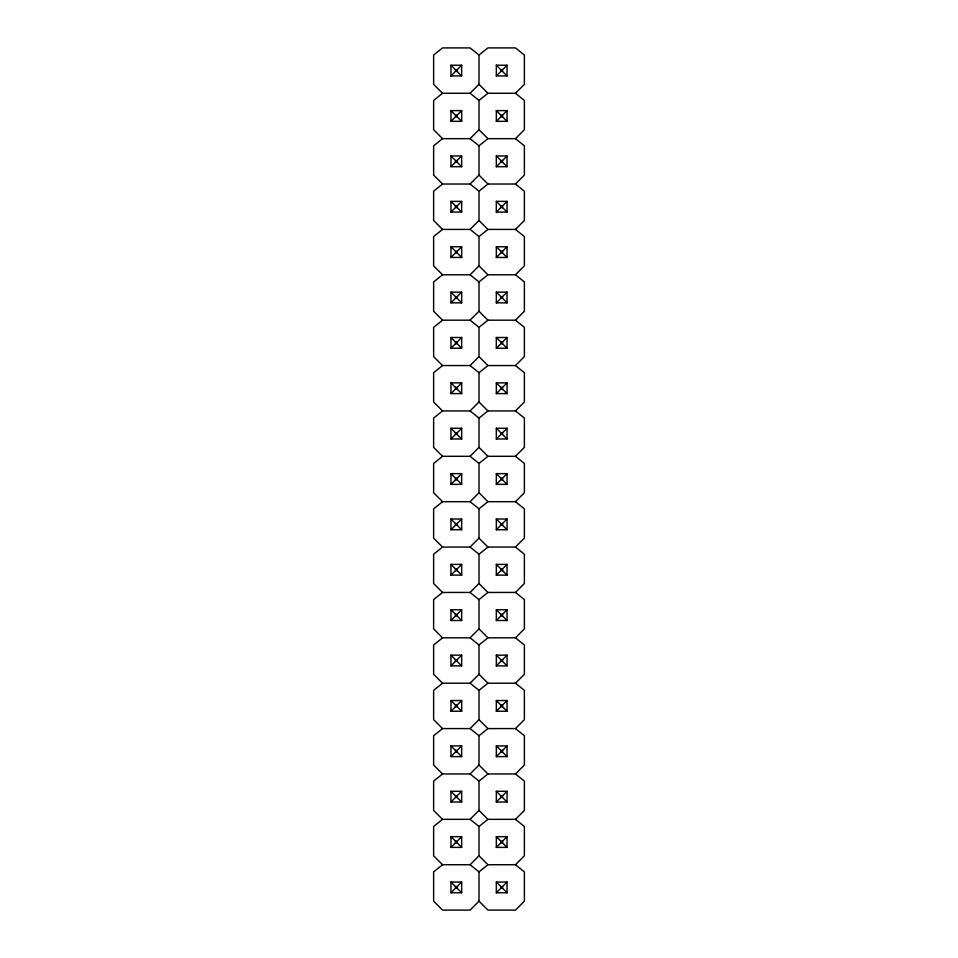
<?xml version="1.0" encoding="UTF-8"?>
<svg xmlns="http://www.w3.org/2000/svg" width="958" height="958" viewBox="0 0 958 958"><rect width="100%" height="100%" fill="white"/><g stroke="black" fill="none" stroke-linecap="round" stroke-linejoin="round"><path stroke-width="1.44" d="M450.955 75.945L455.493 71.407L457.134 71.407L461.672 75.945L450.955 75.945L450.955 65.228L461.672 65.228L461.672 75.945M450.955 65.228L455.493 69.766L457.134 69.766L461.672 65.228M442.548 138.659L433.627 129.725L433.627 100.422L442.548 93.273L470.067 93.273L479 84.352L479 55.049L487.933 47.9L515.452 47.9L524.373 55.049L524.373 84.352L515.452 93.273L487.933 93.273L479 100.422L479 129.725L470.067 138.659L442.548 138.659L433.627 145.808L433.627 175.098L442.548 184.032L470.067 184.032L479 191.181L479 220.484L470.067 229.417L442.548 229.417L433.627 236.566L433.627 265.857L442.548 274.79L470.067 274.79L479 281.939L479 311.242L470.067 320.176L442.548 320.176L433.627 327.325L433.627 356.615L442.548 365.549L470.067 365.549L479 372.698L479 402.001L470.067 410.934L442.548 410.934L433.627 418.083L433.627 447.374L442.548 456.307L470.067 456.307L479 463.456L479 492.759L470.067 501.693L442.548 501.693L433.627 508.842L433.627 538.133L442.548 547.066L470.067 547.066L479 554.215L479 583.518L470.067 592.451L442.548 592.451L433.627 599.588L433.627 628.891L442.548 637.824L470.067 637.824L479 644.974L479 674.276L470.067 683.21L442.548 683.21L433.627 690.347L433.627 719.65L442.548 728.583L470.067 728.583L479 735.732L479 765.035L487.933 773.968L515.452 773.968L524.373 781.105L524.373 810.408L515.452 819.341L487.933 819.341L479 826.491L479 855.793L487.933 864.727L515.452 864.727L524.373 871.864L524.373 901.167L515.452 910.1L487.933 910.1L479 901.167L479 871.864L487.933 864.727M450.955 121.331L455.493 116.792L457.134 116.792L461.672 121.331L450.955 121.331L450.955 110.613L461.672 110.613L461.672 121.331M450.955 110.613L455.493 115.152L457.134 115.152L461.672 110.613M496.328 75.945L500.866 71.407L502.507 71.407L507.045 75.945L496.328 75.945L496.328 65.228L507.045 65.228L507.045 75.945M496.328 65.228L500.866 69.766L502.507 69.766L507.045 65.228M450.955 166.704L455.493 162.165L457.134 162.165L461.672 166.704L450.955 166.704L450.955 155.986L461.672 155.986L461.672 166.704M450.955 155.986L455.493 160.525L457.134 160.525L461.672 155.986M496.328 121.331L500.866 116.792L502.507 116.792L507.045 121.331L496.328 121.331L496.328 110.613L507.045 110.613L507.045 121.331M496.328 110.613L500.866 115.152L502.507 115.152L507.045 110.613M470.067 184.032L479 175.098L479 145.808L487.933 138.659L515.452 138.659L524.373 145.808L524.373 175.098L515.452 184.032L487.933 184.032L479 191.181M515.452 138.659L524.373 129.725L524.373 100.422L515.452 93.273M450.955 212.089L455.493 207.551L457.134 207.551L461.672 212.089L450.955 212.089L450.955 201.372L461.672 201.372L461.672 212.089M450.955 201.372L455.493 205.91L457.134 205.91L461.672 201.372M496.328 166.704L500.866 162.165L502.507 162.165L507.045 166.704L507.045 155.986L496.328 155.986L496.328 166.704L507.045 166.704M496.328 155.986L500.866 160.525L502.507 160.525L507.045 155.986M450.955 257.462L455.493 252.924L457.134 252.924L461.672 257.462L450.955 257.462L450.955 246.745L461.672 246.745L461.672 257.462M450.955 246.745L455.493 251.283L457.134 251.283L461.672 246.745M496.328 212.089L500.866 207.551L502.507 207.551L507.045 212.089L496.328 212.089L496.328 201.372L507.045 201.372L507.045 212.089M496.328 201.372L500.866 205.91L502.507 205.91L507.045 201.372M470.067 274.79L479 265.857L479 236.566L487.933 229.417L515.452 229.417L524.373 236.566L524.373 265.857L515.452 274.79L487.933 274.79L479 281.939M515.452 229.417L524.373 220.484L524.373 191.181L515.452 184.032M450.955 302.848L455.493 298.309L455.493 296.657L450.955 292.13L461.672 292.13L461.672 302.848L450.955 302.848L450.955 292.13M455.493 296.657L457.134 296.657L461.672 292.13M496.328 257.462L500.866 252.924L502.507 252.924L507.045 257.462L496.328 257.462L496.328 246.745L507.045 246.745L507.045 257.462M496.328 246.745L500.866 251.283L502.507 251.283L507.045 246.745M450.955 348.221L455.493 343.683L455.493 342.042L450.955 337.503L461.672 337.503L461.672 348.221L450.955 348.221L450.955 337.503M455.493 342.042L457.134 342.042L461.672 337.503M496.328 302.848L500.866 298.309L500.866 296.657L496.328 292.13L507.045 292.13L507.045 302.848L496.328 302.848L496.328 292.13M500.866 296.657L502.507 296.657L507.045 292.13M470.067 365.549L479 356.615L479 327.325L470.067 320.176M479 327.325L487.933 320.176L515.452 320.176L524.373 311.242L524.373 281.939L515.452 274.79M450.955 393.606L455.493 389.068L455.493 387.415L450.955 382.877L461.672 382.877L461.672 393.606L450.955 393.606L450.955 382.877M455.493 387.415L457.134 387.415L461.672 382.877M496.328 348.221L500.866 343.683L500.866 342.042L496.328 337.503L507.045 337.503L507.045 348.221L496.328 348.221L496.328 337.503M500.866 342.042L502.507 342.042L507.045 337.503M479 372.698L487.933 365.549L515.452 365.549L524.373 356.615L524.373 327.325L515.452 320.176M450.955 438.98L455.493 434.441L457.134 434.441L461.672 438.98L450.955 438.98L450.955 428.262L461.672 428.262L461.672 438.98M450.955 428.262L455.493 432.8L457.134 432.8L461.672 428.262M496.328 393.606L500.866 389.068L500.866 387.415L496.328 382.877L507.045 382.877L507.045 393.606L496.328 393.606L496.328 382.877M500.866 387.415L502.507 387.415L507.045 382.877M470.067 456.307L479 447.374L479 418.083L487.933 410.934L515.452 410.934L524.373 418.083L524.373 447.374L515.452 456.307L487.933 456.307L479 463.456M515.452 410.934L524.373 402.001L524.373 372.698L515.452 365.549M450.955 484.365L455.493 479.826L457.134 479.826L461.672 484.365L461.672 473.635L450.955 473.635L450.955 484.365L461.672 484.365M450.955 473.635L455.493 478.174L457.134 478.174L461.672 473.635M496.328 438.98L500.866 434.441L502.507 434.441L507.045 438.98L507.045 428.262L496.328 428.262L496.328 438.98L507.045 438.98M496.328 428.262L500.866 432.8L502.507 432.8L507.045 428.262M450.955 529.738L455.493 525.2L457.134 525.2L461.672 529.738L450.955 529.738L450.955 519.02L461.672 519.02L461.672 529.738M457.134 525.2L457.134 523.559L461.672 519.02M496.328 484.365L500.866 479.826L502.507 479.826L507.045 484.365L507.045 473.635L496.328 473.635L496.328 484.365L507.045 484.365M496.328 473.635L500.866 478.174L502.507 478.174L507.045 473.635M470.067 547.066L479 538.133L479 508.842L487.933 501.693L515.452 501.693L524.373 508.842L524.373 538.133L515.452 547.066L487.933 547.066L479 554.215M515.452 501.693L524.373 492.759L524.373 463.456L515.452 456.307M450.955 575.123L455.493 570.585L457.134 570.585L461.672 575.123L450.955 575.123L450.955 564.394L461.672 564.394L461.672 575.123M457.134 570.585L457.134 568.932L461.672 564.394M496.328 529.738L500.866 525.2L500.866 523.559L496.328 519.02L507.045 519.02L507.045 529.738L496.328 529.738L496.328 519.02M500.866 523.559L502.507 523.559L507.045 519.02M450.955 620.497L455.493 615.958L457.134 615.958L461.672 620.497L450.955 620.497L450.955 609.779L461.672 609.779L461.672 620.497M450.955 609.779L455.493 614.317L457.134 614.317L461.672 609.779M496.328 575.123L500.866 570.585L500.866 568.932L496.328 564.394L507.045 564.394L507.045 575.123L496.328 575.123L496.328 564.394M500.866 568.932L502.507 568.932L507.045 564.394M470.067 637.824L479 628.891L479 599.588L487.933 592.451L515.452 592.451L524.373 599.588L524.373 628.891L515.452 637.824L487.933 637.824L479 644.974M515.452 592.451L524.373 583.518L524.373 554.215L515.452 547.066M450.955 665.87L455.493 661.343L457.134 661.343L461.672 665.87L461.672 655.152L450.955 655.152L450.955 665.87L461.672 665.87M450.955 655.152L455.493 659.691L457.134 659.691L461.672 655.152M496.328 620.497L500.866 615.958L502.507 615.958L507.045 620.497L507.045 609.779L496.328 609.779L496.328 620.497L507.045 620.497M496.328 609.779L500.866 614.317L502.507 614.317L507.045 609.779M450.955 711.255L455.493 706.717L457.134 706.717L461.672 711.255L450.955 711.255L450.955 700.538L461.672 700.538L461.672 711.255M450.955 700.538L455.493 705.076L457.134 705.076L461.672 700.538M496.328 665.87L500.866 661.343L502.507 661.343L507.045 665.87L496.328 665.87L496.328 655.152L507.045 655.152L507.045 665.87M496.328 655.152L500.866 659.691L502.507 659.691L507.045 655.152M470.067 728.583L479 719.65L479 690.347L487.933 683.21L515.452 683.21L524.373 690.347L524.373 719.65L515.452 728.583L487.933 728.583L479 735.732M515.452 683.21L524.373 674.276L524.373 644.974L515.452 637.824M450.955 756.628L455.493 752.09L455.493 750.449L450.955 745.911L461.672 745.911L461.672 756.628L450.955 756.628L450.955 745.911M455.493 750.449L457.134 750.449L461.672 745.911M496.328 711.255L500.866 706.717L502.507 706.717L507.045 711.255L496.328 711.255L496.328 700.538L507.045 700.538L507.045 711.255M496.328 700.538L500.866 705.076L502.507 705.076L507.045 700.538M479 826.491L470.067 819.341L442.548 819.341L433.627 810.408L433.627 781.105L442.548 773.968L470.067 773.968L479 765.035M450.955 802.014L455.493 797.475L457.134 797.475L461.672 802.014L461.672 791.296L450.955 791.296L450.955 802.014L461.672 802.014M450.955 791.296L455.493 795.835L457.134 795.835L461.672 791.296M496.328 756.628L500.866 752.09L500.866 750.449L496.328 745.911L507.045 745.911L507.045 756.628L496.328 756.628L496.328 745.911M500.866 750.449L502.507 750.449L507.045 745.911M470.067 819.341L479 810.408L479 781.105L487.933 773.968M515.452 773.968L524.373 765.035L524.373 735.732L515.452 728.583M450.955 847.387L455.493 842.848L457.134 842.848L461.672 847.387L461.672 836.669L450.955 836.669L450.955 847.387L461.672 847.387M450.955 836.669L455.493 841.208L457.134 841.208L461.672 836.669M496.328 802.014L500.866 797.475L502.507 797.475L507.045 802.014L496.328 802.014L496.328 791.296L507.045 791.296L507.045 802.014M496.328 791.296L500.866 795.835L502.507 795.835L507.045 791.296M479 901.167L470.067 910.1L442.548 910.1L433.627 901.167L433.627 871.864L442.548 864.727L470.067 864.727L479 855.793M450.955 892.772L455.493 888.234L457.134 888.234L461.672 892.772L461.672 882.055L450.955 882.055L450.955 892.772L461.672 892.772M457.134 888.234L457.134 886.593L461.672 882.055M496.328 847.387L500.866 842.848L502.507 842.848L507.045 847.387L507.045 836.669L496.328 836.669L496.328 847.387L507.045 847.387M496.328 836.669L500.866 841.208L502.507 841.208L507.045 836.669M515.452 864.727L524.373 855.793L524.373 826.491L515.452 819.341M496.328 892.772L500.866 888.234L502.507 888.234L507.045 892.772L496.328 892.772L496.328 882.055L507.045 882.055L507.045 892.772M502.507 888.234L502.507 886.593L507.045 882.055M442.548 184.032L433.627 191.181L433.627 220.484L442.548 229.417M442.548 274.79L433.627 281.939L433.627 311.242L442.548 320.176M442.548 365.549L433.627 372.698L433.627 402.001L442.548 410.934M442.548 456.307L433.627 463.456L433.627 492.759L442.548 501.693M442.548 547.066L433.627 554.215L433.627 583.518L442.548 592.451M442.548 637.824L433.627 644.974L433.627 674.276L442.548 683.21M442.548 728.583L433.627 735.732L433.627 765.035L442.548 773.968M442.548 819.341L433.627 826.491L433.627 855.793L442.548 864.727M455.493 298.309L457.134 298.309L461.672 302.848M500.866 298.309L502.507 298.309L507.045 302.848M455.493 343.683L457.134 343.683L461.672 348.221M500.866 343.683L502.507 343.683L507.045 348.221M455.493 389.068L457.134 389.068L461.672 393.606M500.866 389.068L502.507 389.068L507.045 393.606M450.955 519.02L455.493 523.559L457.134 523.559M500.866 525.2L502.507 525.2L507.045 529.738M450.955 564.394L455.493 568.932L457.134 568.932M500.866 570.585L502.507 570.585L507.045 575.123M455.493 752.09L457.134 752.09L461.672 756.628M500.866 752.09L502.507 752.09L507.045 756.628M450.955 882.055L455.493 886.593L457.134 886.593M496.328 882.055L500.866 886.593L502.507 886.593M479 55.049L470.067 47.9L442.548 47.9L433.627 55.049L433.627 84.352L442.548 93.273M470.067 93.273L479 100.422M470.067 138.659L479 145.808M470.067 229.417L479 236.566M470.067 410.934L479 418.083M470.067 501.693L479 508.842M470.067 592.451L479 599.588M470.067 683.21L479 690.347M470.067 773.968L479 781.105M470.067 864.727L479 871.864M479 84.352L487.933 93.273M479 129.725L487.933 138.659M479 175.098L487.933 184.032M479 220.484L487.933 229.417M479 265.857L487.933 274.79M479 311.242L487.933 320.176M479 356.615L487.933 365.549M479 402.001L487.933 410.934M479 447.374L487.933 456.307M479 492.759L487.933 501.693M479 538.133L487.933 547.066M479 583.518L487.933 592.451M479 628.891L487.933 637.824M479 674.276L487.933 683.21M479 719.65L487.933 728.583M479 810.408L487.933 819.341M502.507 69.766L502.507 71.407M502.507 115.152L502.507 116.792M502.507 160.525L502.507 162.165M502.507 205.91L502.507 207.551M502.507 251.283L502.507 252.924M502.507 296.657L502.507 298.309M502.507 342.042L502.507 343.683M502.507 387.415L502.507 389.068M502.507 432.8L502.507 434.441M502.507 478.174L502.507 479.826M502.507 523.559L502.507 525.2M502.507 568.932L502.507 570.585M502.507 614.317L502.507 615.958M502.507 659.691L502.507 661.343M502.507 705.076L502.507 706.717M502.507 750.449L502.507 752.09M502.507 795.835L502.507 797.475M502.507 841.208L502.507 842.848M500.866 69.766L500.866 71.407M500.866 115.152L500.866 116.792M500.866 160.525L500.866 162.165M500.866 205.91L500.866 207.551M500.866 251.283L500.866 252.924M500.866 432.8L500.866 434.441M500.866 478.174L500.866 479.826M500.866 614.317L500.866 615.958M500.866 659.691L500.866 661.343M500.866 705.076L500.866 706.717M500.866 795.835L500.866 797.475M500.866 841.208L500.866 842.848M500.866 886.593L500.866 888.234M457.134 69.766L457.134 71.407M457.134 115.152L457.134 116.792M457.134 160.525L457.134 162.165M457.134 205.91L457.134 207.551M457.134 251.283L457.134 252.924M457.134 296.657L457.134 298.309M457.134 342.042L457.134 343.683M457.134 387.415L457.134 389.068M457.134 432.8L457.134 434.441M457.134 478.174L457.134 479.826M457.134 614.317L457.134 615.958M457.134 659.691L457.134 661.343M457.134 705.076L457.134 706.717M457.134 750.449L457.134 752.09M457.134 795.835L457.134 797.475M457.134 841.208L457.134 842.848M455.493 69.766L455.493 71.407M455.493 115.152L455.493 116.792M455.493 160.525L455.493 162.165M455.493 205.91L455.493 207.551M455.493 251.283L455.493 252.924M455.493 432.8L455.493 434.441M455.493 478.174L455.493 479.826M455.493 523.559L455.493 525.2M455.493 568.932L455.493 570.585M455.493 614.317L455.493 615.958M455.493 659.691L455.493 661.343M455.493 705.076L455.493 706.717M455.493 795.835L455.493 797.475M455.493 841.208L455.493 842.848M455.493 886.593L455.493 888.234"/></g></svg>
